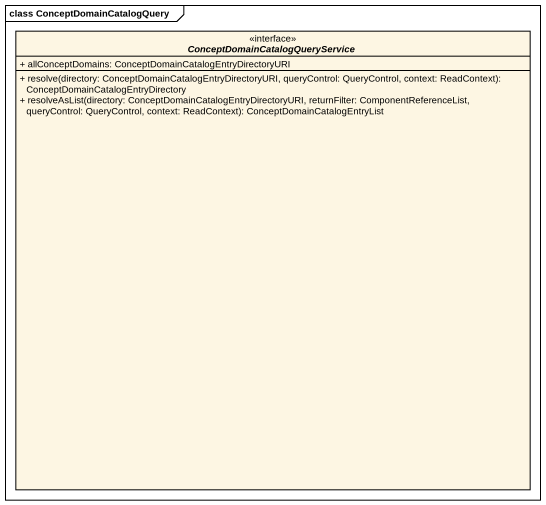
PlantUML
@startuml
mainframe class ConceptDomainCatalogQuery
hide circle
hide empty members
skinparam classAttributeIconSize 0
interface "ConceptDomainCatalogQueryService" as ConceptDomainCatalogQuerySer <<interface>> {
  + allConceptDomains: ConceptDomainCatalogEntryDirectoryURI
  + resolve(directory: ConceptDomainCatalogEntryDirectoryURI, queryControl: QueryControl, context: ReadContext): ConceptDomainCatalogEntryDirectory
  + resolveAsList(directory: ConceptDomainCatalogEntryDirectoryURI, returnFilter: ComponentReferenceList, queryControl: QueryControl, context: ReadContext): ConceptDomainCatalogEntryList
}
@enduml
